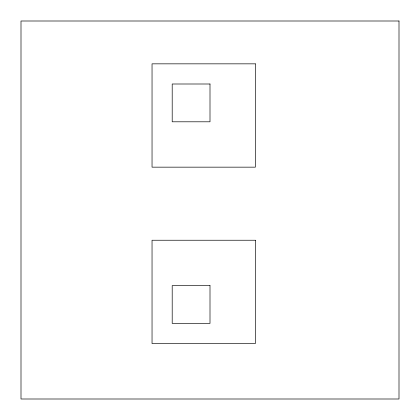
<?xml version="1.0" encoding="UTF-8"?>
<svg xmlns="http://www.w3.org/2000/svg" width="420" height="420" viewBox="0 0 420 420"><rect width="100%" height="100%" fill="white"/><g stroke="black" fill="none" stroke-linecap="round" stroke-linejoin="round"><path stroke-width="0.63" d="M399 21L21 21L21 399L399 399L399 21M255.36 63.84L152.04 63.84L152.04 167.16L255.36 167.16L255.36 63.84M210 84L172.2 84L172.2 121.8L210 121.8L210 84M255.36 240.24L152.04 240.24L152.04 343.56L255.36 343.56L255.36 240.24M210 285.6L172.2 285.6L172.2 323.4L210 323.4L210 285.6"/></g></svg>
